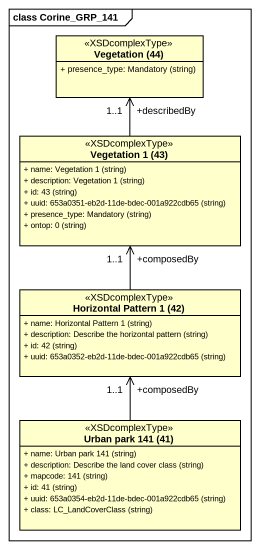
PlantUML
@startuml
mainframe class Corine_GRP_141
hide circle
hide empty members
skinparam classAttributeIconSize 0
class "Vegetation (44)" as Vegetation_44 <<XSDcomplexType>> {
  {field} + presence_type: Mandatory (string)
}
class "Vegetation 1 (43)" as Vegetation_1_43 <<XSDcomplexType>> {
  {field} + name: Vegetation 1 (string)
  {field} + description: Vegetation 1 (string)
  {field} + id: 43 (string)
  {field} + uuid: 653a0351-eb2d-11de-bdec-001a922cdb65 (string)
  {field} + presence_type: Mandatory (string)
  {field} + ontop: 0 (string)
}
class "Horizontal Pattern 1 (42)" as Horizontal_Pattern_1_42 <<XSDcomplexType>> {
  {field} + name: Horizontal Pattern 1 (string)
  {field} + description: Describe the horizontal pattern (string)
  {field} + id: 42 (string)
  {field} + uuid: 653a0352-eb2d-11de-bdec-001a922cdb65 (string)
}
class "Urban park 141 (41)" as Urban_park_141_41 <<XSDcomplexType>> {
  {field} + name: Urban park 141 (string)
  {field} + description: Describe the land cover class (string)
  {field} + mapcode: 141 (string)
  {field} + id: 41 (string)
  {field} + uuid: 653a0354-eb2d-11de-bdec-001a922cdb65 (string)
  {field} + class: LC_LandCoverClass (string)
}
Vegetation_1_43 -up-> "+describedBy\n1..1" Vegetation_44
Horizontal_Pattern_1_42 -up-> "+composedBy\n1..1" Vegetation_1_43
Urban_park_141_41 -up-> "+composedBy\n1..1" Horizontal_Pattern_1_42
@enduml
